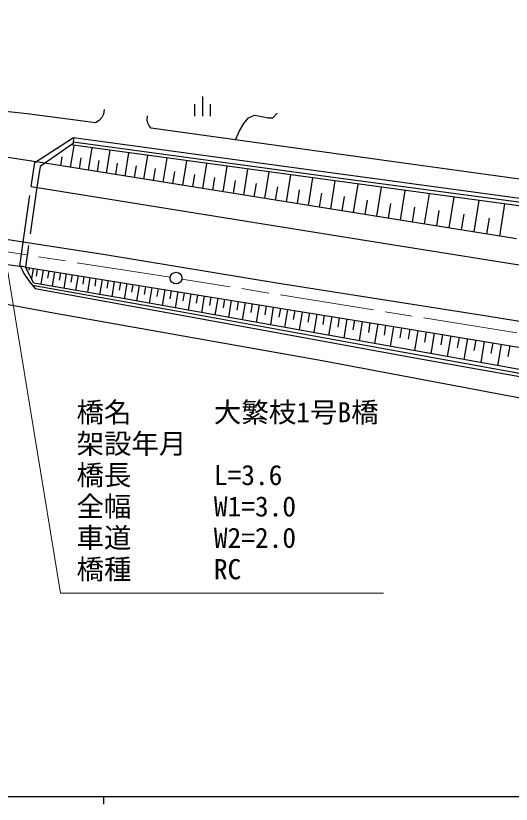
# Model space of a CAD drawing. Units: millimetres, scale not verified. Extents: x 40000 to 680000, y 20000 to 380000.
# Drawn here: x 156812 to 219934, y 204000 to 304491 of the extents above; entities that cross this region are included whole.
import ezdxf
from ezdxf.enums import TextEntityAlignment as Align

# ---------------------------------------------------------------- set-up
doc = ezdxf.new("R2010")
doc.units = ezdxf.units.MM
doc.header["$LTSCALE"] = 1000
doc.linetypes.add('CHAIN', pattern=[18.5, 12, -1.5, 3.5, -1.5])
doc.linetypes.add('DASHED', pattern=[7.5, 6, -1.5])
for name, color, linetype, lineweight in [('M-BGD', 7, 'Continuous', 25), ('M-BGD-EXST', 7, 'Continuous', 25), ('M-BMK', 2, 'CHAIN', 13), ('M-BMK-SRVR', 3, 'Continuous', 25), ('M-STR-HTXT', 7, 'Continuous', 13), ('M-STR-STR1', 1, 'Continuous', 25), ('M-TTL-BAND', 7, 'Continuous', 25)]:
    doc.layers.add(name, color=color, linetype=linetype, lineweight=lineweight)
doc.styles.add('ＭＳ ゴシック', font='')
doc.styles.get('ＭＳ ゴシック').set_extended_font_data('MS Gothic')

msp = doc.modelspace()

# ---------------------------------------------------------------- linework, layer by layer
at = {"layer": 'M-BGD'}
for p, q in [((163801, 285171), (164248, 287968)), ((166070, 284807), (166526, 287658)), ((162674, 286533), (162489, 285380)), ((164930, 284990), (165156, 286402)), ((168383, 284437), (168848, 287342)), ((170740, 284060), (171214, 287021)), ((173143, 283676), (173625, 286693)), ((167221, 284623), (167451, 286062)), ((169556, 284250), (169791, 285716)), ((175591, 283284), (176083, 286359)), ((178086, 282885), (178587, 286018)), ((180629, 282478), (181140, 285671)), ((171936, 283869), (172175, 285363)), ((174361, 283481), (174605, 285004)), ((176832, 283085), (177081, 284637)), ((183220, 282063), (183741, 285318)), ((185861, 281640), (186392, 284957)), ((188553, 281210), (189094, 284590)), ((179351, 282682), (179604, 284264)), ((181918, 282271), (182176, 283883)), ((184534, 281853), (184797, 283495)), ((191296, 280771), (191847, 284216)), ((194091, 280323), (194653, 283834)), ((196940, 279867), (197513, 283445)), ((187201, 281426), (187468, 283100)), ((189918, 280991), (190191, 282697)), ((199844, 279403), (200427, 283049)), ((202803, 278929), (203397, 282646)), ((192687, 280548), (192965, 282287)), ((195509, 280096), (195793, 281869)), ((198385, 279636), (198674, 281442)), ((205818, 278447), (206424, 282234)), ((208892, 277955), (209509, 281815)), ((212024, 277454), (212653, 281387)), ((201316, 279167), (201611, 281008)), ((204303, 278689), (204604, 280565)), ((215216, 276943), (215857, 280952)), ((218469, 276422), (219123, 280508)), ((207348, 278202), (207654, 280114)), ((210450, 277705), (210762, 279654)), ((213612, 277199), (213930, 279185)), ((216835, 276684), (217158, 278707)), ((158537, 272380), (158484, 272051)), ((159030, 272301), (158818, 270983)), ((159557, 272216), (159411, 271307)), ((160285, 272098), (159989, 270269)), ((161016, 271980), (160868, 271060)), ((161752, 271861), (161453, 270010)), ((162493, 271742), (162342, 270811)), ((163238, 271622), (162935, 269748)), ((163987, 271501), (163835, 270558)), ((164741, 271379), (164435, 269483)), ((165500, 271257), (165346, 270303)), ((166263, 271133), (165953, 269214)), ((167031, 271010), (166875, 270044)), ((167803, 270885), (167490, 268942)), ((168580, 270759), (168423, 269782)), ((169362, 270633), (169045, 268667)), ((170149, 270506), (169989, 269517)), ((170940, 270379), (170619, 268388)), ((171736, 270250), (171575, 269249)), ((172537, 270121), (172212, 268106)), ((173343, 269991), (173179, 268977)), ((174154, 269860), (173825, 267821)), ((174969, 269728), (174804, 268703)), ((175790, 269596), (175457, 267532)), ((176615, 269463), (176448, 268424)), ((177446, 269329), (177109, 267240)), ((178281, 269194), (178112, 268143)), ((179122, 269058), (178780, 266944)), ((179967, 268922), (179796, 267858)), ((180818, 268784), (180473, 266644)), ((181674, 268646), (181500, 267570)), ((182535, 268507), (182186, 266341)), ((183401, 268367), (183226, 267278)), ((184273, 268227), (183919, 266034)), ((185150, 268085), (184972, 266982)), ((186032, 267943), (185674, 265724)), ((186920, 267799), (186739, 266683)), ((187812, 267655), (187450, 265410)), ((188711, 267510), (188528, 266381)), ((189614, 267364), (189248, 265092)), ((190524, 267218), (190339, 266074)), ((191438, 267070), (191067, 264768)), ((192359, 266922), (192172, 265763)), ((193286, 266772), (192909, 264437)), ((194220, 266621), (194030, 265446)), ((195160, 266469), (194778, 264102)), ((196107, 266316), (195915, 265124)), ((197061, 266163), (196674, 263761)), ((198022, 266007), (197827, 264798)), ((198989, 265851), (198596, 263415)), ((199964, 265694), (199766, 264467)), ((200945, 265536), (200546, 263065)), ((201933, 265376), (201733, 264132)), ((202929, 265216), (202524, 262710)), ((203931, 265054), (203727, 263792)), ((204941, 264891), (204530, 262349)), ((205957, 264727), (205751, 263447)), ((207019, 264553), (206805, 263266)), ((208049, 264382), (207619, 261794)), ((209084, 264211), (208868, 262910)), ((210125, 264038), (209691, 261422)), ((211172, 263864), (210953, 262549)), ((212224, 263690), (211785, 261045)), ((213281, 263514), (213061, 262185)), ((214345, 263338), (213902, 260665)), ((215414, 263161), (215191, 261817)), ((216489, 262982), (216041, 260281)), ((217570, 262803), (217344, 261445)), ((218656, 262623), (218203, 259892)), ((219749, 262442), (219521, 261069))]:
    msp.add_line(p, q, dxfattribs=at)
at = {"layer": 'M-BGD', "linetype": 'DASHED'}
for p, q in [((157764, 275650), (158768, 282752)), ((159491, 282636), (158043, 272460))]:
    msp.add_line(p, q, dxfattribs=at)
at = {"layer": 'M-BGD'}
for points in [[(250186, 304491), (245093, 292180), (241579, 284520), (241042, 283836), (240464, 283362), (239674, 282941), (238833, 282594), (238012, 282331), (237002, 282089), (236023, 281879), (235118, 281826), (226864, 282878), (204691, 285914), (174040, 290160), (173789, 290456), (173650, 290785), (173568, 291189), (173574, 291720)], [(168079, 292549), (168003, 291965), (167787, 291511), (167441, 291122), (166976, 290863), (165711, 291003), (158269, 291987), (148808, 292994)], [(158768, 282752), (159257, 285782), (164153, 288973), (164118, 288220), (159933, 285279), (159491, 282636)], [(164153, 288973), (190352, 285395), (238224, 278908), (238087, 277930), (210883, 281628), (163838, 288023)], [(164127, 288417), (197891, 283848), (229841, 279597), (238158, 278436)], [(220612, 276079), (160525, 285695), (156069, 286373), (154949, 286498)], [(158768, 282752), (200751, 275993), (236934, 270217)], [(234821, 263006), (234849, 263267), (216840, 266219), (190600, 270333), (168210, 274034), (157764, 275650)], [(157329, 272575), (157429, 272561), (157856, 271642), (158568, 270568), (159267, 269752), (180735, 265834), (208126, 260811), (233206, 256343), (233602, 257125), (233823, 257099)], [(233602, 257125), (218130, 259908), (190658, 264842), (170712, 268409), (159111, 270425), (158043, 272460), (157429, 272561)], [(158043, 272460), (206526, 264635), (234495, 259996)], [(224476, 232659), (230325, 250409), (229505, 252140), (228612, 253452), (227829, 254473), (195856, 260501), (161616, 266581), (151273, 268515), (138809, 270428), (134634, 271153), (134011, 271153), (133481, 271012), (133146, 270779), (132858, 270451)], [(158938, 270136), (177281, 266879), (202031, 262366), (233381, 256689)]]:
    msp.add_lwpolyline(points, dxfattribs=at)
at = {"layer": 'M-BGD', "linetype": 'DASHED'}
msp.add_lwpolyline([(184793, 288670), (185298, 289813), (185850, 290773), (186462, 291481), (187242, 291841), (188166, 291661), (188981, 291493), (189581, 291493), (190133, 292081)], dxfattribs=at)
at = {"layer": 'M-BGD-EXST'}
for p, q in [((180589, 294214), (180589, 291714)), ((179589, 293214), (179589, 291714)), ((181589, 293214), (181589, 291714))]:
    msp.add_line(p, q, dxfattribs=at)
at = {"layer": 'M-BMK'}
for p, q in [((176494, 271170), (96976, 283505)), ((275439, 255257), (177976, 270936))]:
    msp.add_line(p, q, dxfattribs=at)
at = {"layer": 'M-BMK-SRVR'}
msp.add_circle((177236, 271055), 750, dxfattribs=at)
at = {"layer": 'M-STR-HTXT'}
msp.add_lwpolyline([(155805, 271869), (162509, 230905), (203660, 230905)], dxfattribs=at)
at = {"layer": 'M-STR-STR1'}
for p, q in [((157764, 275650), (154148, 276209)), ((157329, 272575), (157764, 275650)), ((153768, 273073), (157329, 272575))]:
    msp.add_line(p, q, dxfattribs=at)
at = {"layer": 'M-TTL-BAND'}
for p, q in [((40000, 205000), (579000, 205000)), ((168000, 205000), (168000, 204000))]:
    msp.add_line(p, q, dxfattribs=at)

# ---------------------------------------------------------------- texts
at = {"layer": 'M-STR-HTXT', "style": 'ＭＳ ゴシック'}
for s, p in [('橋名\u3000\u3000\u3000大繁枝1号B橋', (164546, 255241)), ('架設年月\u3000', (164546, 251241)), ('橋長\u3000\u3000\u3000L=3.6', (164546, 247241)), ('全幅\u3000\u3000\u3000W1=3.0', (164546, 243241)), ('車道\u3000\u3000\u3000W2=2.0', (164546, 239241)), ('橋種\u3000\u3000\u3000RC', (164546, 235241))]:
    msp.add_text(s, height=2566, dxfattribs=at).set_placement(p, align=Align.TOP_LEFT)

doc.saveas('drawing.dxf')
